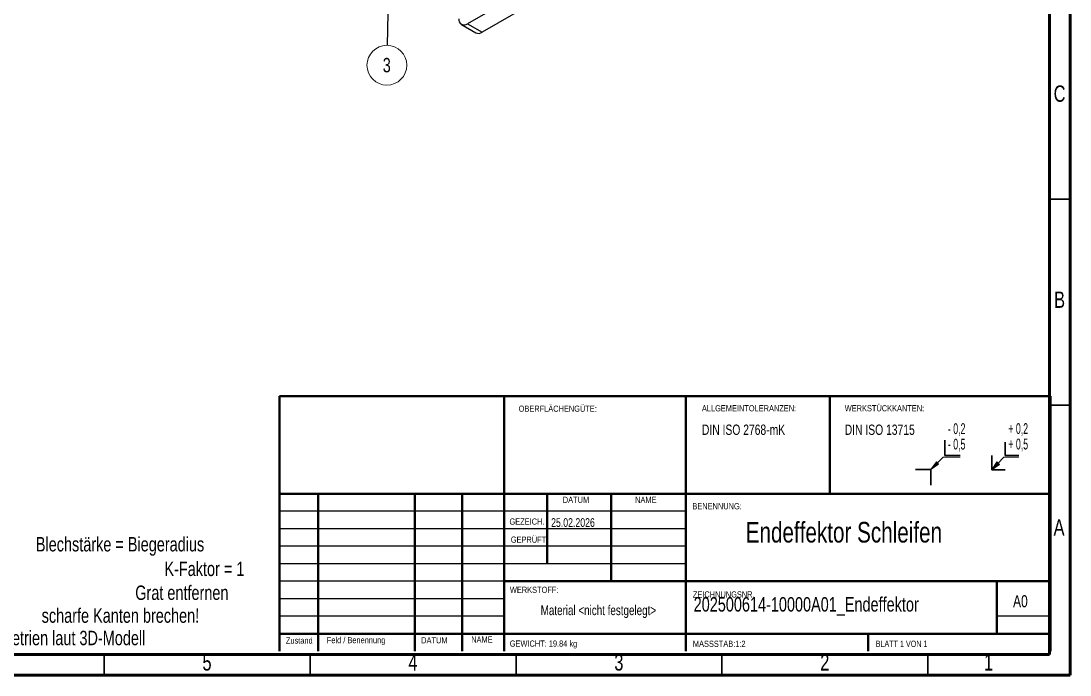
# Model space of a CAD drawing. Header units: millimetres. Extents: x 15 to 1184, y 5 to 836.
# Drawn here: x 929.3 to 1184, y 5 to 163.7 of the extents above; entities that cross this region are included whole.
import ezdxf

# ---------------------------------------------------------------- set-up
doc = ezdxf.new("R2010")
doc.units = ezdxf.units.MM
doc.header["$PDSIZE"] = -1
doc.styles.add('SLDTEXTSTYLE0', font='TXT', dxfattribs={"width": 0.605})
doc.styles.add('SLDTEXTSTYLE1', font='TXT', dxfattribs={"width": 0.75})
doc.styles.add('SLDTEXTSTYLE2', font='TXT', dxfattribs={"width": 0.692308})
doc.dimstyles.new('SLDDIMSTYLE1', dxfattribs={"dimtxt": 0.18, "dimasz": 3.556, "dimexe": 0, "dimexo": 0.0625, "dimgap": 0, "dimtad": 0, "dimtih": 1, "dimtoh": 1, "dimdec": 0, "dimrnd": 1e-09, "dimzin": 0, "dimdsep": 46, "dimtxsty": 'Standard', "dimsah": 1, "dimcen": 0.09, "dimadec": 0, "dimazin": 0, "dimtfac": 3.556, "dimtdec": 0, "dimtofl": 0, "dimtmove": 0, "dimatfit": 3, "dimfxl": 1, "dimfrac": 2, "dimtolj": 1, "dimtzin": 0, "dimarcsym": 0})

# ---------------------------------------------------------------- blocks, each defined once
blk = doc.blocks.new('SW_NOTE_0')
at = {"color": 0, "linetype": 'Continuous', "lineweight": 0, "insert": (0, 4.51), "char_height": 3.5, "attachment_point": 1, "style": 'SLDTEXTSTYLE0'}
blk.add_mtext('+ 0,5', dxfattribs=at)
blk = doc.blocks.new('SW_NOTE_0_1')
at = {"color": 0, "linetype": 'Continuous', "lineweight": 0, "insert": (0, 4.51), "char_height": 3.5, "attachment_point": 1, "style": 'SLDTEXTSTYLE0'}
blk.add_mtext('+ 0,2', dxfattribs=at)
blk = doc.blocks.new('SW_NOTE_0_2')
at = {"color": 0, "linetype": 'Continuous', "lineweight": 0, "insert": (0, 4.51), "char_height": 3.5, "attachment_point": 1, "style": 'SLDTEXTSTYLE0'}
blk.add_mtext('- 0,2', dxfattribs=at)
blk = doc.blocks.new('SW_NOTE_0_3')
at = {"color": 0, "linetype": 'Continuous', "lineweight": 0, "insert": (0, 4.51), "char_height": 3.5, "attachment_point": 1, "style": 'SLDTEXTSTYLE0'}
blk.add_mtext('- 0,5', dxfattribs=at)
blk = doc.blocks.new('Block3')
at = {"linetype": 'Continuous'}
for points in [[(735.45, 277.8), (737.92, 279.57), (737.22, 280.27)], [(755.16, 277.71), (757.62, 279.47), (756.78, 280.26)]]:
    blk.add_hatch(color=7, dxfattribs=at).paths.add_polyline_path(points, flags=0)
at = {"color": 7, "linetype": 'Continuous', "lineweight": 35}
for p, q in [((739.95, 287.3), (739.95, 282.3)), ((759.52, 286.66), (759.52, 282.3)), ((739.95, 282.3), (744.95, 282.3)), ((755.16, 277.71), (755.16, 282.3)), ((759.52, 282.3), (763.89, 282.3)), ((730.45, 277.8), (735.45, 277.8)), ((735.45, 277.8), (735.45, 272.8)), ((759.52, 277.71), (755.16, 277.71))]:
    blk.add_line(p, q, dxfattribs=at)
at = {"color": 7, "linetype": 'Continuous', "lineweight": 18}
for p, q in [((735.45, 277.8), (739.45, 281.8)), ((735.45, 277.8), (737.22, 280.27)), ((735.45, 277.8), (737.92, 279.57)), ((737.22, 280.27), (737.92, 279.57)), ((739.45, 281.8), (744.95, 281.8)), ((755.16, 277.71), (759.02, 281.8)), ((755.16, 277.71), (756.78, 280.26)), ((755.16, 277.71), (757.62, 279.47)), ((756.78, 280.26), (757.62, 279.47)), ((759.02, 281.8), (763.89, 281.8))]:
    blk.add_line(p, q, dxfattribs=at)
at = {"color": 7, "linetype": 'Continuous', "lineweight": 0}
for p in [(737.57, 279.92), (757.2, 279.87)]:
    blk.add_point(p, dxfattribs=at)
for name, p in [('SW_NOTE_0_2', (740.95, 288.27)), ('SW_NOTE_0_1', (760.52, 288.3)), ('SW_NOTE_0_3', (740.95, 283.27)), ('SW_NOTE_0', (760.52, 283.3))]:
    blk.add_blockref(name, p, dxfattribs=at)
blk = doc.blocks.new('SW_NOTE_0_4')
at = {"color": 0, "linetype": 'Continuous', "lineweight": 0, "attachment_point": 1, "style": 'SLDTEXTSTYLE1'}
for s, insert, char_height in [('WERKSTÜCKKANTEN:', (0, 1.93), 1.5), ('DIN ISO 13715', (0, -2.78), 2.5)]:
    blk.add_mtext(s, dxfattribs=dict(at, insert=insert, char_height=char_height))
blk = doc.blocks.new('SW_NOTE_0_5')
at = {"color": 0, "linetype": 'Continuous', "lineweight": 0, "attachment_point": 1, "style": 'SLDTEXTSTYLE1'}
for s, insert, char_height in [('ALLGEMEINTOLERANZEN:', (0, 1.93), 1.5), ('DIN ISO 2768-mK', (0, -2.78), 2.5)]:
    blk.add_mtext(s, dxfattribs=dict(at, insert=insert, char_height=char_height))
blk = doc.blocks.new('SW_NOTE_0_14')
at = {"color": 0, "linetype": 'Continuous', "lineweight": 0}
blk.add_circle((-0.09, -4.84), 4.84, dxfattribs=at)
at = {"color": 0, "linetype": 'Continuous', "lineweight": 0, "insert": (-0.12, -3.06), "char_height": 3.5, "attachment_point": 2, "style": 'SLDTEXTSTYLE1'}
blk.add_mtext('3', dxfattribs=at)

msp = doc.modelspace()

# ---------------------------------------------------------------- linework, layer by layer
at = {"color": 7, "linetype": 'Continuous', "lineweight": 70}
for p, q in [((1184, 836), (1184, 5)), ((1179, 831), (1179, 10)), ((1179, 10), (20, 10)), ((1184, 5), (15, 5))]:
    msp.add_line(p, q, dxfattribs=at)
at = {"color": 7, "linetype": 'Continuous', "lineweight": 25}
for p, q in [((1075.909, 185.0639), (1037.7252, 163.0209)), ((1079.4445, 183.0229), (1041.2608, 160.9799)), ((1037.7252, 163.0209), (1041.2608, 160.9799)), ((1036.2254, 162.8724), (1039.7609, 160.8313)), ((1090.8276, 44.7485), (992.0276, 44.7485)), ((1090.8276, 40.4985), (992.0276, 40.4985)), ((1090.8276, 36.2485), (992.0276, 36.2485)), ((1090.8276, 31.9985), (992.0276, 31.9985)), ((1046.6276, 27.7485), (992.0276, 27.7485)), ((1046.6276, 23.4984), (992.0276, 23.4984)), ((1046.6276, 19.2485), (992.0276, 19.2485)), ((1179.2276, 19.2485), (1166.2276, 19.2485))]:
    msp.add_line(p, q, dxfattribs=at)
at = {"color": 7, "linetype": 'Continuous', "lineweight": 35}
for p, q in [((1179, 120.5), (1184, 120.5)), ((1179, 70.5), (1184, 70.5)), ((949.5, 10), (949.5, 5)), ((999.5, 10), (999.5, 5)), ((1049.5, 10), (1049.5, 5)), ((1099.5, 10), (1099.5, 5)), ((1149.5, 10), (1149.5, 5))]:
    msp.add_line(p, q, dxfattribs=at)
at = {"color": 7, "linetype": 'Continuous', "lineweight": 50}
for p, q in [((992.0276, 72.6228), (1179.2276, 72.6228)), ((992.0276, 72.6228), (992.0276, 10.7485)), ((1046.6276, 10.7485), (1046.6276, 72.6228)), ((1090.7429, 72.6228), (1090.7429, 10.7485)), ((1125.6587, 72.6228), (1125.6587, 48.9985)), ((1179.2276, 72.6228), (1179.2276, 10.7485)), ((1179.2276, 48.9985), (992.0276, 48.9985)), ((1001.4291, 48.9985), (1001.4291, 10.7485)), ((1024.9203, 48.9985), (1024.9203, 10.7485)), ((1036.4265, 48.9985), (1036.4265, 10.7485)), ((1057.0276, 31.9985), (1057.0276, 48.9985)), ((1072.6276, 48.9985), (1072.6276, 27.7485)), ((1046.6276, 27.7485), (1179.2276, 27.7485)), ((1166.2276, 14.9985), (1166.2276, 27.7485)), ((992.0276, 14.9985), (1179.2276, 14.9985)), ((1135.0276, 10.7485), (1135.0276, 14.9985))]:
    msp.add_line(p, q, dxfattribs=at)
at = {"color": 7, "linetype": 'Continuous', "lineweight": 25}
for centre, radius, start, end in [((1036.8971, 164.0361), 1.3101, 170.785963, 309.203285), ((1040.382, 162.2065), 1.5089, 245.692881, 305.617577)]:
    msp.add_arc(centre, radius, start, end, dxfattribs=at)

# ---------------------------------------------------------------- block references
at = {"color": 7, "linetype": 'Continuous', "lineweight": 0}
for name, p in [('SW_NOTE_0_14', (1018.2272, 157.8081)), ('SW_NOTE_0_5', (1094.6219, 68.5502)), ('SW_NOTE_0_4', (1129.3022, 68.5502))]:
    msp.add_blockref(name, p, dxfattribs=at)
at = {"color": 7, "linetype": 'Continuous', "xscale": 0.75, "yscale": 0.75, "zscale": 0.75}
msp.add_blockref('Block3', (598.6429, -153.4974), dxfattribs=at)

# ---------------------------------------------------------------- texts
at = {"color": 7, "linetype": 'Continuous', "lineweight": 0}
for s, insert, char_height, attachment_point, style in [('C', (1181.4587, 148.0602), 3.9688, 2, 'SLDTEXTSTYLE1'), ('B', (1181.4706, 98.0602), 3.9688, 2, 'SLDTEXTSTYLE1'), ('OBERFLÄCHENGÜTE:', (1050.1237, 70.3772), 1.5, 1, 'SLDTEXTSTYLE1'), ('DATUM', (1060.8554, 48.2621), 1.5, 1, 'SLDTEXTSTYLE1'), ('NAME', (1078.4037, 48.2621), 1.5, 1, 'SLDTEXTSTYLE1'), ('BENENNUNG:', (1092.3102, 46.7058), 1.5, 1, 'SLDTEXTSTYLE1'), ('GEZEICH.', (1047.8951, 42.988), 1.5, 1, 'SLDTEXTSTYLE1'), ('25.02.2026', (1058.0052, 43.052), 2.11667, 1, 'SLDTEXTSTYLE1'), ('Endeffektor Schleifen', (1129.096, 42.1425), 5, 2, 'SLDTEXTSTYLE1'), ('A', (1181.3397, 42.8102), 3.9688, 2, 'SLDTEXTSTYLE1'), ('Blechstärke = Biegeradius', (932.9067, 38.4866), 3.5, 1, 'SLDTEXTSTYLE1'), ('GEPRÜFT', (1048.2185, 38.603), 1.5, 1, 'SLDTEXTSTYLE1'), ('K-Faktor = 1', (964.1247, 32.5177), 3.5, 1, 'SLDTEXTSTYLE1'), ('Grat entfernen', (957.0379, 26.7209), 3.5, 1, 'SLDTEXTSTYLE1'), ('WERKSTOFF:', (1047.9999, 26.4135), 1.5, 1, 'SLDTEXTSTYLE1'), ('ZEICHNUNGSNR.', (1092.428, 25.2961), 1.5, 1, 'SLDTEXTSTYLE1'), ('202500614-10000A01_Endeffektor', (1092.6235, 23.8954), 3.5, 1, 'SLDTEXTSTYLE1'), ('A0', (1170.1687, 24.36), 2.91042, 1, 'SLDTEXTSTYLE1'), ('scharfe Kanten brechen!', (934.3171, 21.1719), 3.5, 1, 'SLDTEXTSTYLE1'), ('Material <nicht festgelegt>', (1069.4842, 21.913), 2.38125, 2, 'SLDTEXTSTYLE1'), ('nicht bemaßte Geometrien laut 3D-Modell', (894.3247, 15.7311), 3.5, 1, 'SLDTEXTSTYLE1'), ('Zustand', (993.6141, 14.1244), 1.5, 1, 'SLDTEXTSTYLE1'), ('Feld / Benennung', (1003.5512, 14.2152), 1.5, 1, 'SLDTEXTSTYLE1'), ('DATUM', (1026.4638, 14.1779), 1.5, 1, 'SLDTEXTSTYLE1'), ('NAME', (1038.6136, 14.3646), 1.5, 1, 'SLDTEXTSTYLE1'), ('GEWICHT: 19.84 kg', (1047.9718, 13.3768), 1.4986, 1, 'SLDTEXTSTYLE1'), ('MASSSTAB:1:2', (1092.428, 13.3276), 1.5, 1, 'SLDTEXTSTYLE1'), ('BLATT 1 VON 1', (1136.8323, 13.3276), 1.5, 1, 'SLDTEXTSTYLE2'), ('5', (974.46, 10.0602), 3.9688, 2, 'SLDTEXTSTYLE1'), ('4', (1024.46, 10.0602), 3.9688, 2, 'SLDTEXTSTYLE1'), ('3', (1074.46, 10.0602), 3.9688, 2, 'SLDTEXTSTYLE1'), ('2', (1124.46, 10.0602), 3.9688, 2, 'SLDTEXTSTYLE1'), ('1', (1164.21, 10.0602), 3.9688, 2, 'SLDTEXTSTYLE1')]:
    msp.add_mtext(s, dxfattribs=dict(at, insert=insert, char_height=char_height, attachment_point=attachment_point, style=style))

# ---------------------------------------------------------------- leaders
msp.add_leader([(1019.0448, 203.513), (1018.2272, 157.8081)], dimstyle='SLDDIMSTYLE1', dxfattribs=at)

doc.saveas('drawing.dxf')
